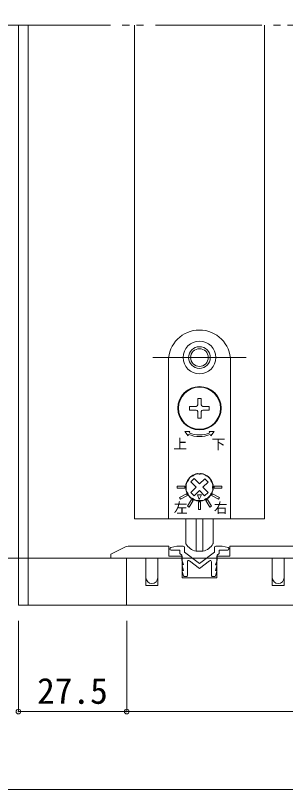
# Model space of a CAD drawing. Units: millimetres on the paper, enlarged 10 times, with parts at other scales. Extents: x -2000 to 2000, y -1385 to 1385.
# Drawn here: x -1089 to -860, y -68 to 589 of the extents above; entities that cross this region are included whole.
import ezdxf
from ezdxf.enums import TextEntityAlignment as Align

# ---------------------------------------------------------------- set-up
doc = ezdxf.new("R2010")
doc.units = ezdxf.units.MM
doc.header["$LTSCALE"] = 10
doc.header["$PDMODE"] = 32
doc.header["$PDSIZE"] = 4
doc.linetypes.add('DOUBLE_CHAIN2', pattern=[12.8, 9, -1, 0.6, -0.6, 0.6, -1])
doc.linetypes.add('USER1', pattern=[19.05, 12.7, -6.35])
for name, color, linetype, lineweight in [('1-0_H-SYM', 7, 'Continuous', 20), ('1-1_0', 7, 'Continuous', 20), ('2-0_18', 7, 'Continuous', 18), ('3-0', 7, 'Continuous', 20)]:
    doc.layers.add(name, color=color, linetype=linetype, lineweight=lineweight)
doc.styles.add('ＭＳ ゴシック', font='')
doc.styles.get('ＭＳ ゴシック').set_extended_font_data('MS Gothic')

msp = doc.modelspace()

# ---------------------------------------------------------------- linework, layer by layer
at = {"layer": '1-0_H-SYM'}
msp.add_line((380, -67.5), (-1950, -67.5), dxfattribs=at)
at = {"layer": '1-1_0'}
msp.add_lwpolyline([(380, -67.5), (-1950, -67.5), (-1950, 1335)], dxfattribs=at)
at = {"layer": '2-0_18', "lineweight": 20}
for p, q in [((-1086.6, 580.45), (-1086.6, 88.78)), ((-1078.27, 580.45), (-1078.27, 88.78)), ((-988.27, 580.45), (-988.27, 162.12)), ((-878.27, 580.45), (-878.27, 162.12)), ((-988.27, 162.12), (-878.27, 162.12)), ((-992.57, 138.78), (-959.1, 138.78)), ((-952.38, 138.76), (-957.49, 137.62)), ((-952.16, 138.78), (-947.05, 138.78)), ((-914.38, 138.78), (-919.49, 138.78)), ((-914.16, 138.76), (-909.05, 137.62)), ((-907.43, 138.78), (-833.83, 138.78)), ((-958.27, 136.45), (-958.27, 136.65)), ((-957.27, 135.45), (-953.82, 135.45)), ((-953.82, 135.45), (-949.93, 135.45)), ((-949.93, 132.53), (-948.27, 131.28)), ((-948.27, 127.24), (-948.27, 131.28)), ((-946.05, 137.78), (-946.05, 133.78)), ((-946.05, 133.78), (-933.27, 124.2)), ((-933.27, 124.2), (-920.49, 133.78)), ((-920.49, 137.78), (-920.49, 133.78)), ((-916.6, 132.53), (-918.27, 131.28)), ((-918.27, 127.24), (-918.27, 131.28)), ((-912.71, 135.45), (-916.6, 135.45)), ((-916.6, 132.53), (-916.6, 135.45)), ((-909.27, 135.45), (-912.71, 135.45)), ((-908.27, 136.65), (-908.27, 136.45)), ((-513.27, 128.78), (-1086.6, 128.78)), ((-994.93, 128.78), (-1008.27, 128.78)), ((-978.6, 128.78), (-994.93, 128.78)), ((-994.93, 88.78), (-994.93, 128.78)), ((-978.6, 128.78), (-978.6, 105.45)), ((-947.93, 128.78), (-968.6, 128.78)), ((-948.23, 127), (-946.78, 123.15)), ((-943.43, 113.82), (-943.43, 125.66)), ((-933.27, 120.03), (-941.83, 126.46)), ((-933.27, 120.03), (-924.7, 126.46)), ((-923.1, 113.78), (-923.1, 125.66)), ((-918.31, 127), (-919.77, 123.12)), ((-918.6, 128.78), (-871.6, 128.78)), ((-866.6, 128.78), (-918.6, 128.78)), ((-814.93, 128.78), (-918.27, 128.78)), ((-861.6, 128.78), (-861.6, 105.45)), ((-845.27, 128.78), (-861.6, 128.78)), ((-947.98, 122.29), (-946.73, 118.15)), ((-947.34, 123.15), (-946.78, 123.15)), ((-947.34, 118.15), (-946.73, 118.15)), ((-919.16, 123.12), (-919.77, 123.12)), ((-918.53, 122.26), (-919.77, 118.12)), ((-946.88, 113.63), (-947.98, 117.29)), ((-946.24, 113.15), (-944.1, 113.15)), ((-920.26, 113.12), (-922.43, 113.12)), ((-919.16, 118.12), (-919.77, 118.12)), ((-919.63, 113.59), (-918.53, 117.26)), ((-513.27, 88.78), (-1086.6, 88.78)), ((-799.93, 88.78), (-994.93, 88.78))]:
    msp.add_line(p, q, dxfattribs=at)
at = {"layer": '2-0_18', "color": 2, "linetype": 'USER1'}
msp.add_line((-972.77, 298.78), (-893.77, 298.78), dxfattribs=at)
at = {"layer": '2-0_18'}
for p, q in [((-959.6, 295.78), (-959.6, 162.12)), ((-906.93, 162.12), (-906.93, 295.78)), ((-931.77, 264.12), (-934.77, 264.12)), ((-934.77, 258.62), (-934.77, 264.12)), ((-931.77, 258.62), (-931.77, 264.12)), ((-924.93, 257.28), (-930.43, 257.28)), ((-924.93, 257.28), (-924.93, 254.28)), ((-936.1, 254.28), (-941.6, 254.28)), ((-934.77, 247.45), (-934.77, 252.95)), ((-931.77, 247.45), (-931.77, 252.95)), ((-924.93, 254.28), (-930.43, 254.28)), ((-931.77, 247.45), (-934.77, 247.45)), ((-936.1, 188.82), (-940.52, 193.35)), ((-933.23, 191.61), (-928.7, 196.03)), ((-940.63, 184.39), (-936.1, 188.82)), ((-937.84, 181.53), (-940.63, 184.39)), ((-937.84, 181.53), (-933.3, 185.96)), ((-928.88, 181.42), (-933.3, 185.96)), ((-926.02, 184.22), (-928.88, 181.42)), ((-959.6, 162.12), (-906.93, 162.12)), ((-944.93, 141.67), (-944.93, 162.12)), ((-936.18, 162.12), (-936.18, 134.6)), ((-930.35, 162.12), (-930.35, 134.6)), ((-921.6, 162.12), (-921.6, 141.67)), ((-936.18, 134.6), (-930.35, 134.6))]:
    msp.add_line(p, q, dxfattribs=at)
at = {"layer": '2-0_18', "color": 4, "lineweight": 9}
for p, q in [((-1086.6, 128.78), (-1414.54, 128.78)), ((-1086.6, 75.45), (-1086.6, -1.43)), ((-994.9, 75.45), (-994.9, -1.43)), ((-994.9, 75.45), (-994.9, -1.43)), ((-1086.6, -1.43), (-994.9, -1.43)), ((-994.9, -1.43), (-604.97, -1.43))]:
    msp.add_line(p, q, dxfattribs=at)
at = {"layer": '2-0_18'}
for points in [[(-936.1, 257.28), (-941.6, 257.28), (-941.6, 254.28)], [(-941.94, 234.84), (-941.43, 236.07), (-945.76, 236.08), (-942.96, 232.38), (-942.45, 233.61)], [(-924.08, 233.61), (-923.57, 232.38), (-920.78, 236.08), (-925.1, 236.07), (-924.59, 234.84)], [(-933.23, 191.61), (-937.66, 196.14), (-940.52, 193.35)], [(-926.02, 184.22), (-930.44, 188.75), (-925.91, 193.17), (-928.7, 196.03)]]:
    msp.add_lwpolyline(points, dxfattribs=at)
for points in [[(-952.27, 187.95), (-945.6, 187.95), (-945.6, 189.62), (-952.27, 189.62)], [(-914.27, 189.62), (-920.93, 189.62), (-920.93, 187.95), (-914.27, 187.95)], [(-949.31, 178.56), (-943.53, 181.9), (-944.37, 183.34), (-950.14, 180.01)], [(-942.05, 171.91), (-938.71, 177.69), (-940.16, 178.52), (-943.49, 172.75)], [(-933.39, 178.45), (-931.68, 182.43), (-935.01, 182.47)], [(-923.05, 172.75), (-926.38, 178.52), (-927.82, 177.69), (-924.49, 171.91)], [(-916.4, 180.01), (-922.17, 183.34), (-923, 181.9), (-917.23, 178.56)], [(-932.43, 176.45), (-934.1, 176.45), (-934.1, 169.78), (-932.43, 169.78)]]:
    msp.add_lwpolyline(points, close=True, dxfattribs=at)
at = {"layer": '2-0_18', "lineweight": 20}
for points in [[(-959.1, 138.78), (-959.1, 130.45), (-947.93, 130.45), (-947.93, 112.12), (-918.6, 112.12), (-918.6, 130.45)], [(-918.56, 130.45), (-907.43, 130.45), (-907.43, 138.78)], [(-1008.27, 128.78), (-1008.27, 132.12), (-997.05, 137.73)], [(-949.93, 132.53), (-949.93, 134.2), (-949.93, 135.45)], [(-968.6, 128.78), (-968.6, 105.45), (-978.6, 105.45)], [(-916.6, 128.78), (-903.27, 128.78), (-886.93, 128.78)], [(-871.6, 128.78), (-871.6, 105.45), (-861.6, 105.45)]]:
    msp.add_lwpolyline(points, dxfattribs=at)
at = {"layer": '2-0_18'}
for centre, radius in [((-933.27, 298.78), 13.83), ((-933.27, 298.78), 9.17), ((-933.27, 298.78), 7.5), ((-933.27, 255.78), 18.33), ((-933.27, 255.78), 17.83)]:
    msp.add_circle(centre, radius, dxfattribs=at)
for centre, radius, start, end in [((-933.27, 295.78), 26.33, 0, 180), ((-936.1, 258.62), 1.33, 270, 360), ((-930.43, 258.62), 1.33, 180, 270), ((-936.1, 252.95), 1.33, 360, 90), ((-930.43, 252.95), 1.33, 90, 180), ((-933.27, 255.78), 24, 247.5, 292.5), ((-933.27, 255.78), 22.67, 247.5, 292.5), ((-933.27, 188.78), 11.67, 98.90298, 201.09702), ((-933.27, 188.78), 11.5, 130.42431, 138.17431), ((-938.56, 195), 3.33, 99.87866, 130.42431), ((-933.27, 188.78), 11.17, 116.90028, 121.69834), ((-935.82, 196.54), 3.33, 108.17431, 138.71996), ((-933.27, 188.78), 11.5, 100.42431, 108.17431), ((-934.75, 196.82), 3.33, 69.87866, 100.42431), ((-934.71, 198), 2.33, 72.61143, 98.90298), ((-933.27, 202.62), 2.5, 252.61143, 287.38857), ((-933.27, 188.78), 11.17, 86.90028, 91.69834), ((-931.59, 196.78), 3.33, 78.17431, 108.71996), ((-931.82, 198), 2.33, 81.09702, 107.38857), ((-933.27, 188.78), 11.67, 338.90298, 81.09702), ((-933.27, 188.78), 11.5, 70.42431, 78.17431), ((-930.53, 196.48), 3.33, 39.87866, 70.42431), ((-933.27, 188.78), 11.17, 56.90028, 61.69834), ((-927.82, 194.87), 3.33, 48.17431, 78.71996), ((-933.27, 188.78), 11.5, 40.42431, 48.17431), ((-941.26, 190.46), 3.33, 168.17431, 198.71996), ((-933.27, 188.78), 11.5, 160.42431, 168.17431), ((-940.96, 191.52), 3.33, 129.87866, 160.42431), ((-933.27, 188.78), 11.17, 146.90028, 151.69834), ((-939.35, 194.23), 3.33, 138.17431, 168.71996), ((-927.05, 194.08), 3.33, 9.87866, 40.42431), ((-933.27, 188.78), 11.17, 26.90028, 31.69834), ((-925.51, 191.33), 3.33, 18.17431, 48.71996), ((-933.27, 188.78), 11.5, 10.42431, 18.17431), ((-925.24, 190.26), 3.33, 339.87866, 10.42431), ((-941.3, 187.31), 3.33, 159.87866, 190.42431), ((-933.27, 188.78), 11.5, 190.42431, 198.17431), ((-933.27, 188.78), 11.17, 176.90028, 181.69834), ((-941.03, 186.24), 3.33, 198.17431, 228.71996), ((-941.98, 185.42), 2.33, 201.09702, 227.38857), ((-925.57, 186.05), 3.33, 309.87866, 340.42431), ((-924.56, 185.42), 2.33, 312.61143, 338.90298), ((-933.27, 188.78), 11.5, 340.42431, 348.17431), ((-933.27, 188.78), 11.17, 356.90028, 1.69834), ((-925.27, 187.11), 3.33, 348.17431, 18.71996), ((-945.25, 181.87), 2.5, 12.61143, 47.38857), ((-933.27, 188.78), 11.17, 206.90028, 211.69834), ((-940.53, 182.92), 2.33, 192.61143, 218.90298), ((-939.49, 183.49), 3.33, 189.87866, 220.42431), ((-933.27, 188.78), 11.67, 218.90298, 321.09702), ((-933.27, 188.78), 11.5, 220.42431, 228.17431), ((-938.71, 182.7), 3.33, 228.17431, 258.71996), ((-933.27, 188.78), 11.17, 236.90028, 241.69834), ((-936, 181.09), 3.33, 219.87866, 250.42431), ((-933.27, 188.78), 11.5, 250.42431, 258.17431), ((-934.94, 180.79), 3.33, 258.17431, 288.71996), ((-933.27, 188.78), 11.17, 266.90028, 271.69834), ((-931.79, 180.75), 3.33, 249.87866, 280.42431), ((-933.27, 188.78), 11.5, 280.42431, 288.17431), ((-930.72, 181.02), 3.33, 288.17431, 318.71996), ((-933.27, 188.78), 11.17, 296.90028, 301.69834), ((-927.97, 182.57), 3.33, 279.87866, 310.42431), ((-933.27, 188.78), 11.5, 310.42431, 318.17431), ((-927.18, 183.34), 3.33, 318.17431, 348.71996), ((-926, 182.92), 2.33, 321.09702, 347.38857), ((-933.27, 188.78), 11.17, 326.90028, 331.69834), ((-921.29, 181.87), 2.5, 132.61143, 167.38857), ((-943.27, 141.67), 1.67, 180, 210.56067), ((-933.22, 147.6), 13.33, 210.56067, 257.16143), ((-933.31, 147.6), 13.33, 282.83857, 329.43933), ((-923.27, 141.67), 1.67, 329.43933, 360)]:
    msp.add_arc(centre, radius, start, end, dxfattribs=at)
at = {"layer": '2-0_18', "lineweight": 20}
for centre, radius, start, end in [((-992.57, 128.78), 10, 90, 116.56505), ((-952.16, 137.78), 1, 90, 102.52881), ((-952.16, 137.78), 1, 90, 102.52881), ((-952.16, 137.78), 1, 90, 102.52881), ((-952.16, 137.78), 1, 90, 102.52881), ((-947.05, 137.78), 1, 0, 90), ((-919.49, 137.78), 1, 90, 180), ((-914.38, 137.78), 1, 77.47119, 90), ((-957.27, 136.65), 1, 102.52881, 180), ((-957.27, 136.45), 1, 180, 270), ((-909.27, 136.45), 1, 270, 0), ((-909.27, 136.65), 1, 0, 77.47119), ((-947.6, 127.24), 0.667, 180, 200.55605), ((-947.6, 127.24), 0.667, 180, 200.55605), ((-947.6, 127.24), 0.667, 180, 200.55605), ((-947.6, 127.24), 0.667, 180, 200.55605), ((-942.43, 125.66), 1, 53.1301, 180), ((-924.1, 125.66), 1, 0, 126.8699), ((-918.93, 127.24), 0.667, 339.44395, 0), ((-918.93, 127.24), 0.667, 339.44395, 0), ((-918.93, 127.24), 0.667, 339.44395, 0), ((-947.34, 122.48), 0.667, 90, 196.69924), ((-947.34, 117.48), 0.667, 90, 196.69924), ((-919.16, 122.45), 0.667, 343.30076, 90), ((-973.6, 112.12), 5, 180, 0), ((-946.24, 113.82), 0.667, 196.69924, 270), ((-944.1, 113.82), 0.667, 270, 0), ((-922.43, 113.78), 0.667, 180, 270), ((-920.26, 113.78), 0.667, 270, 343.30076), ((-919.16, 117.45), 0.667, 343.30076, 90), ((-866.6, 112.12), 5, 180, 0)]:
    msp.add_arc(centre, radius, start, end, dxfattribs=at)
at = {"layer": '2-0_18', "color": 4}
for p in [(-1086.6, -1.43), (-994.9, -1.43)]:
    msp.add_point(p, dxfattribs=at)
at = {"layer": '3-0', "linetype": 'DOUBLE_CHAIN2'}
msp.add_line((-496.6, 580.45), (-1103.27, 580.45), dxfattribs=at)

# ---------------------------------------------------------------- texts
at = {"layer": '2-0_18', "style": 'ＭＳ ゴシック'}
for s, height, p in [('上', 8.55, (-955.34, 218.72)), ('下', 8.55, (-923.02, 218.47)), ('左', 8.55, (-955.03, 164.54)), ('右', 8.55, (-921.06, 164.46)), ('27.5', 21.99, (-1070.75, -1.43))]:
    msp.add_text(s, height=height, dxfattribs=at).set_placement(p, align=Align.BOTTOM_LEFT)

doc.saveas('drawing.dxf')
